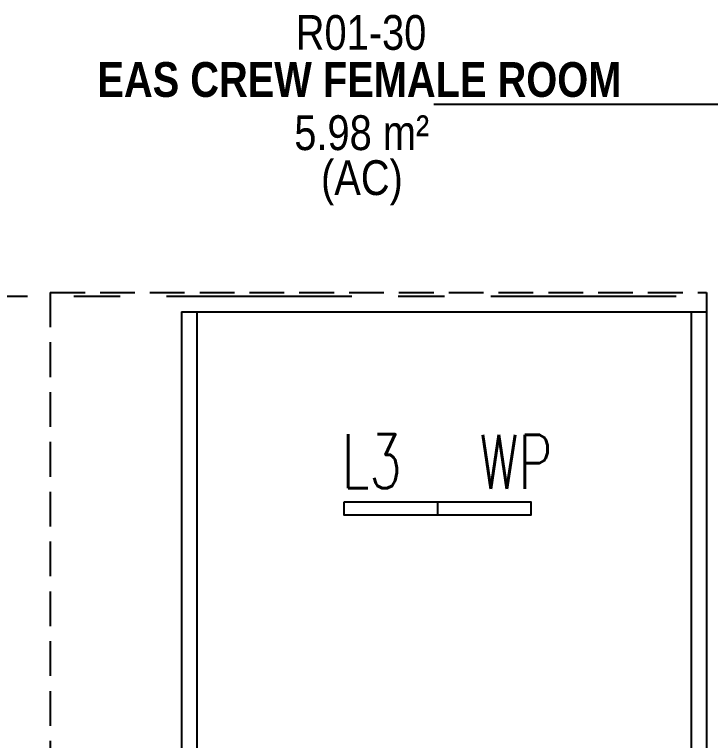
# Model space of a CAD drawing. Header units: millimetres. Extents: x -92759 to 184353, y -15225 to 86714.
# Drawn here: x -78090 to -73583, y 58466 to 63165 of the extents above; entities that cross this region are included whole.
import ezdxf

# ---------------------------------------------------------------- set-up
doc = ezdxf.new("R2010")
doc.units = ezdxf.units.MM
doc.linetypes.add('IDA - Grid Line', pattern=[2100, 1200, -300, 300, -300])
doc.linetypes.add('IDA - Hidden 065', pattern=[322.5, 225, -97.5])
for name, color, linetype in [('0-1', 9, 'Continuous'), ('A-_ROOMNAME_A', 8, 'Continuous'), ('C-_CPRK----_E', 8, 'Continuous'), ('E-legend', 1, 'Continuous'), ('E-LIGHT----E', 1, 'Continuous')]:
    doc.layers.add(name, color=color, linetype=linetype)
for name, color, linetype, true_color in [('A-_DETA----_E-7', 7, 'IDA - Hidden 065', 0x969696), ('C-_CPRK----_E-1', 9, 'Continuous', 0x808080), ('S-_ANOTGRID_E-1', 9, 'IDA - Grid Line', 0x808080)]:
    doc.layers.add(name, color=color, linetype=linetype, true_color=true_color)
doc.styles.add('Arial Narrow_2', font='ARIALN.TTF', dxfattribs={"height": 225})
doc.styles.add('Arial Narrow_B_1', font='ARIALNB.TTF', dxfattribs={"height": 300})
doc.styles.add('Simplex', font='simplex_.ttf', dxfattribs={"width": 0.7, "height": 450})

# ---------------------------------------------------------------- blocks, each defined once
blk = doc.blocks.new('Standard Space - Ambulance Parking 7500 x 3300-7142841-BLK8_RHH_1ST STOREY PLAN')
at = {"layer": 'C-_CPRK----_E'}
for p, q in [((-50, 0), (-50, 7550)), ((3350, 0), (3350, 7550)), ((50, 0), (50, 7450)), ((3250, 0), (3250, 7450)), ((50, 0), (-50, 0)), ((3350, 0), (3250, 0))]:
    blk.add_line(p, q, dxfattribs=at)
at = {"layer": 'C-_CPRK----_E-1'}
blk.add_line((3250, 0), (50, 0), dxfattribs=at)
blk = doc.blocks.new('A$Cb2bf8f38')
at = {"layer": 'A-_DETA----_E-7'}
for p, q in [((-34925, 28825), (-34925, -2425)), ((-34925, 28825), (-30675, 28825)), ((-30675, 28825), (-30675, -2425))]:
    blk.add_line(p, q, dxfattribs=at)
at = {"layer": 'A-_ROOMNAME_A'}
blk.add_line((-30105.4, 30040.2), (-32442, 30040.2), dxfattribs=at)
at = {"layer": 'S-_ANOTGRID_E-1'}
blk.add_line((-38373.1, 28800), (13584.7, 28800), dxfattribs=at)
at = {"layer": 'C-_CPRK----_E-1', "rotation": 180}
blk.add_blockref('Standard Space - Ambulance Parking 7500 x 3300-7142841-BLK8_RHH_1ST STOREY PLAN', (-30725, 28700), dxfattribs=at)
at = {"layer": 'A-_ROOMNAME_A', "char_height": 225, "attachment_point": 1}
for s, insert, width, style in [('R01-30', (-33335.3, 30620.3), 1058.227, 'Arial Narrow_2'), ('EAS CREW FEMALE ROOM', (-34620, 30315.5), 4172.783, 'Arial Narrow_B_1'), ('5.98 m²', (-33345, 29971.4), 1082.278, 'Arial Narrow_2'), ('(AC)', (-33171.8, 29680.4), 661.392, 'Arial Narrow_2')]:
    blk.add_mtext(s, dxfattribs=dict(at, insert=insert, width=width, style=style))
blk = doc.blocks.new('L3WP')
at = {"layer": 'E-LIGHT----E'}
blk.add_line((0, 40), (0, -40), dxfattribs=at)
blk.add_lwpolyline([(-607.5, 40), (-607.5, -40), (607.5, -40), (607.5, 40)], close=True, dxfattribs=at)
at = {"layer": 'E-legend', "lineweight": 18, "style": 'Simplex', "width": 0.7}
for s, p in [('L3', (-619.9, 130.8)), ('WP', (271.5, 126.9))]:
    blk.add_text(s, height=350, dxfattribs=at).set_placement(p)
blk = doc.blocks.new('EL_B8_L1_R4')
at = {"layer": 'E-LIGHT----E'}
blk.add_blockref('L3WP', (-21624.8, -13131.9), dxfattribs=at)

msp = doc.modelspace()

# ---------------------------------------------------------------- block references
at = {"layer": '0-1'}
msp.add_blockref('A$Cb2bf8f38', (-42933, 32541.2), dxfattribs=at)

# ---------------------------------------------------------------- next in the draw order: block references
at = {"color": 0}
msp.add_blockref('EL_B8_L1_R4', (-53725.9, 73099.6), dxfattribs=at)

doc.saveas('drawing.dxf')
